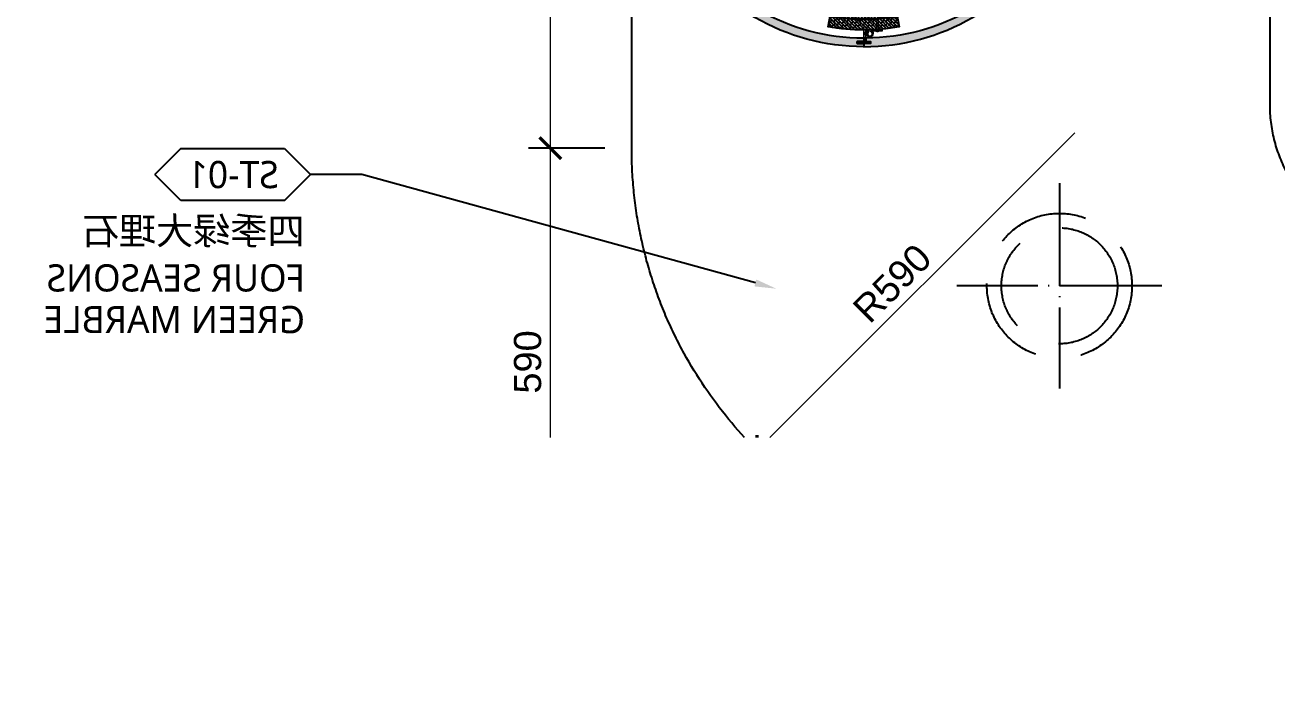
# Model space of a CAD drawing. Header units: millimetres. Extents: x 92928 to 223128, y -11456 to 21098.
# Drawn here: x 197162 to 198888, y 4740 to 5663 of the extents above; entities that cross this region are included whole.
import ezdxf
from ezdxf import colors
from ezdxf.entities.mleader import LeaderData, LeaderLine
from ezdxf.enums import TextEntityAlignment as Align
from ezdxf.math import Vec2, Vec3
from ezdxf.xclip import XClip

# ---------------------------------------------------------------- set-up
doc = ezdxf.new("R2010")
doc.units = ezdxf.units.MM
doc.header["$XCLIPFRAME"] = 0
for name, pattern in [('DASHED', [19.049999999999997, 12.7, -6.35]), ('DOTE', [61.467999999999996, 50.8, -5.08, 0.508, -5.08]), ('HIDDEN2', [0.1875, 0.125, -0.0625])]:
    doc.linetypes.add(name, pattern=pattern)
doc.layers.get('Defpoints').update_dxf_attribs({"color": 250})
doc.layers.add('_ACM-A-ANNO-DIMS', color=2, linetype='Continuous', lineweight=13)
doc.layers.add('_ACM-A-ANNO-DIMS @ 15', color=2, linetype='Continuous', lineweight=13)
for name, color, linetype in [('I-DETL-LW01', 1, 'Continuous'), ('I-DETL-LW02', 2, 'Continuous'), ('I-DETL-LW251', 251, 'Continuous'), ('I-PL-IDS-MILL', 40, 'Continuous'), ('I-PL-LIGHT', 1, 'HIDDEN2'), ('PE-尺寸标注', 44, 'Continuous'), ('WALL TYPE$0$G-ANNO-NOTE-CH', 7, 'Continuous'), ('WALL TYPE$0$HATCH', 8, 'Continuous'), ('WALL TYPE$0$I-SECT-LW03', 3, 'Continuous')]:
    doc.layers.add(name, color=color, linetype=linetype)
doc.styles.add('Arial', font='ARIALUNI.ttf')
doc.styles.add('WALL TYPE$0$Aecom Chinese', font='Microsoft YaHei.ttf')
doc.dimstyles.new('Aec-Arch-M-注释性', dxfattribs={"dimscale": 2, "dimtxt": 2.5, "dimasz": 2, "dimexe": 2, "dimexo": 2, "dimgap": 0.8, "dimtad": 1, "dimdec": 0, "dimrnd": 5, "dimzin": 3, "dimdsep": 46, "dimtxsty": 'Arial', "dimblk": 'WALL TYPE$0$_ArchTick', "dimcen": 2.5, "dimdle": 2, "dimclrd": 256, "dimclrt": 256, "dimazin": 2, "dimtfac": 0.75, "dimtdec": 0, "dimtix": 1, "dimtmove": 2, "dimatfit": 2, "dimfxl": 5, "dimfxlon": 1, "dimtolj": 1, "dimtzin": 0, "dimlwd": -1, "dimarcsym": 0})
pattern_1 = [(63.43494882, (-166864.656181635, -12458.50182420952), (19.9999999776412, -1.019977435845471e-09), [4.621368350000001, -17.7393114]), (40.60129464999999, (-166877.813220985, -12441.20785795952), (19.99999998960277, 1.801355176134223e-08), [4.1580665, -88.03737800000002]), (40.60129464999999, (-166867.813220985, -12421.20785795952), (19.99999998960277, 1.801355176134223e-08), [4.1580665, -88.03737800000002]), (40.60129464999999, (-166857.813220985, -12401.20785795952), (19.99999995163994, -1.452601816609444e-08), [4.1580665, -88.03737800000002]), (63.43494882, (-166874.803617635, -12461.29669620952), (19.9999999776412, -1.019977435845471e-09), [4.237007800000001, -18.12367195]), (50.19442890999999, (-166872.908770135, -12457.50700120952), (20.00000001048199, 7.906941767998865e-10), [2.2404905, -75.86200600000001]), (50.19442890999999, (-166862.908770135, -12437.50700120952), (20.00000001048199, 7.906941767998865e-10), [2.2404905, -75.86200600000001]), (50.19442890999999, (-166852.908770135, -12417.50700120952), (20.00000001048199, 7.906941767998865e-10), [2.2404905, -75.86200600000001]), (21.80140948999998, (-166871.474443085, -12455.78580870952), (19.99999999207266, -2.658084641282699e-08), [2.868712150000001, -50.98293590000001]), (33.69006752999999, (-166868.810910685, -12454.72039575952), (20.00000002516126, -1.246419079059536e-08), [2.521813, -33.53369975]), (63.43494879999999, (-166866.712635435, -12453.32154560952), (19.99999997764121, -8.001294071746653e-09), [3.3552885, -19.00539090000001]), (44.99999999999999, (-166865.212104635, -12450.32048400952), (19.99999996643937, -4.44089209104867e-15), [2.7178182, -53.85072430000001]), (44.99999999999999, (-166855.212104635, -12430.32048400952), (19.99999996643937, -4.44089209104867e-15), [2.7178182, -53.85072430000001]), (21.80140948999998, (-166863.290316985, -12448.39869635952), (19.99999999207266, -2.658084641282699e-08), [2.19237, -51.65927800000001]), (63.43494879999999, (-166881.284698085, -12461.75885705952), (19.99999997764121, -8.001294071746653e-09), [7.189599900000001, -15.1710799]), (50.19442890999999, (-166878.069411235, -12455.32828340952), (20.00000001048199, 7.906941767998865e-10), [4.573562000000001, -73.52893490000001]), (50.19442890999999, (-166868.069411235, -12435.32828340952), (20.00000001048199, 7.906941767998865e-10), [4.573562000000001, -73.52893490000001]), (50.19442890999999, (-166858.069411235, -12415.32828340952), (20.00000001048199, 7.906941767998865e-10), [4.573562000000001, -73.52893490000001]), (33.69006752999999, (-166875.141488285, -12451.81477585952), (20.00000002516126, -1.246419079059536e-08), [2.240559500000001, -33.81495340000001]), (15.94539589999999, (-166873.277230235, -12450.57193715952), (19.99999999510855, -1.449476091375246e-06), [3.5624845, -69.23861445000001]), (33.69006752999999, (-166869.851816135, -12449.59324745952), (20.00000002516126, -1.246419079059536e-08), [4.092966500000001, -31.96254620000001]), (50.19442890999999, (-166866.446262135, -12447.32287810952), (20.00000001048199, 7.906941767998865e-10), [5.197338000000001, -72.90515900000001]), (50.19442890999999, (-166856.446262135, -12427.32287810952), (20.00000001048199, 7.906941767998865e-10), [5.197338000000001, -72.90515900000001]), (50.19442889999998, (-166846.446262135, -12407.32287810952), (20.00000001048199, -2.699963586039192e-09), [5.197338000000001, -72.90515900000001]), (21.80140948999998, (-166863.119002285, -12443.33017035952), (19.99999999207266, -2.658084641282699e-08), [5.714501500000001, -48.13714700000001]), (50.19442890999999, (-166882.589442885, -12454.36834670952), (20.00000001048199, 7.906941767998865e-10), [5.214066750000002, -72.88843]), (50.19442890999999, (-166872.589442885, -12434.36834670952), (20.00000001048199, 7.906941767998865e-10), [5.214066750000002, -72.88843]), (50.19442890999999, (-166862.589442885, -12414.36834670952), (20.00000001048199, 7.906941767998865e-10), [5.214066750000002, -72.88843]), (33.69006752999999, (-166879.251478685, -12450.36278970952), (20.00000002516126, -1.246419079059536e-08), [4.838075000000001, -31.21743775000001]), (26.56505117999999, (-166875.225956985, -12447.67910850952), (19.9999999776412, 1.019970774507333e-09), [7.985960000000001, -81.45675900000002]), (26.56505117999999, (-166865.225956985, -12427.67910850952), (19.9999999776412, 1.019970774507333e-09), [7.985960000000001, -81.45675900000002]), (40.60129464999999, (-166868.083075885, -12444.10766020952), (19.99999998960277, 1.801355176134223e-08), [4.319301400000001, -87.87614315000002]), (40.60129464999999, (-166858.083075885, -12424.10766020952), (19.99999998960277, 1.801355176134223e-08), [4.319301400000001, -87.87614315000002]), (40.60129464999999, (-166848.083077885, -12404.10766020952), (19.99999998960277, 1.801355176134223e-08), [4.319301400000001, -87.87614315000002]), (33.69006752999999, (-166881.254753385, -12447.58447115952), (20.00000002516126, -1.246419079059536e-08), [2.735791650000001, -33.31972211000001]), (26.56505119999999, (-166878.978437135, -12446.06692700952), (19.99999997764121, 8.001285189962466e-09), [7.1580762, -82.28464299999999]), (26.56505119999999, (-166868.978437135, -12426.06692700952), (20.00000002236256, -8.144143248678405e-08), [7.1580762, -82.28464299999999]), (40.60129464999999, (-166872.576059135, -12442.86573820952), (19.99999998960277, 1.801355176134223e-08), [1.700823, -90.49462155000002]), (40.60129464999999, (-166862.576059135, -12422.86573820952), (19.99999998960277, 1.801355176134223e-08), [1.700823, -90.49462155000002]), (40.60129464999999, (-166852.576059385, -12402.86573820952), (19.99999998960277, 1.801355176134223e-08), [1.700823, -90.49462155000002])]
pattern_2 = [(134.9999999999999, (-166882.589442885, -12459.36834670952), (-2.245064030267291, -2.245064030267286), []), (225, (-166882.589442885, -12459.36834670952), (-2.245064030267295, -6.735192090801863), [7.9375, -4.7625])]

# ---------------------------------------------------------------- blocks, each defined once
blk = doc.blocks.new('海龙_1212224832')
at = {"layer": 'I-PL-LIGHT', "linetype": 'DOTE', "ltscale": 2.783884965301265}
blk.add_line((0, 0), (0, -282.8427124746086), dxfattribs=at)
at = {"layer": 'I-PL-LIGHT', "linetype": 'DOTE', "ltscale": 2.783884965301409}
blk.add_line((141.4213562373116, -141.4213562373043), (-141.4213562373116, -141.4213562373043), dxfattribs=at)
at = {"layer": 'I-PL-LIGHT', "linetype": 'DASHED', "ltscale": 10}
for radius in [100, 80]:
    blk.add_circle((0, -141.4213562373043), radius, dxfattribs=at)
blk = doc.blocks.new('海龙_1215173755')
at = {"layer": 'WALL TYPE$0$HATCH', "ltscale": 2}
h = blk.add_hatch(dxfattribs=at)
h.set_pattern_fill('ANSI32', color=256, scale=0.5)
h.set_pattern_definition([(45, (-39299.69784487303, -12402.66931678472), (-3.367596045400933, 3.367596045400933), []), (45, (-39297.45277987303, -12402.66931678472), (-3.367596045400933, 3.367596045400933), [])])
edge = h.paths.add_edge_path()
edge.add_line((2.291405648800719, -7.1853693941448), (2.291405648895307, 11.2586301537176))
edge.add_line((2.291405648895307, 11.2586301537176), (-2.766336400527507, 11.2586301537176))
edge.add_arc((-2.766336402286313, 9.258630153718839), 1.999999999998765, 89.99999994961394, 201.2138913290534)
edge.add_arc((-5.973488088030813, 5.890560184772322), 2.965716505140973, -243.08079552205038, 63.080795825394205, ccw=False)
edge.add_arc((-9.180639785015451, 9.258630153719412), 1.999999999998192, 338.7861084524729, 450.0000000000145)
edge.add_line((-9.180639785015956, 11.2586301537176), (-22.73189232477307, 11.2586301537176))
edge.add_line((-22.73189232477307, 11.2586301537176), (-22.73189232477307, 9.258630153717604))
edge.add_line((-22.73189232477307, 9.258630153717604), (-9.180639785015956, 9.258630153717604))
edge.add_arc((-5.973488092764455, 6.085253332828891), 4.511778188748358, 135.3032882784527, 404.6967117215473)
edge.add_line((-2.766336400512955, 9.258630153717604), (0.2914056488953065, 9.258630153717604))
edge.add_line((0.2914056488953065, 9.258630153717604), (0.2914056488007191, -3.505607322171272))
edge.add_line((0.2914056488007191, -3.505607322171272), (0.2914056488007191, -5.106938799261115))
edge.add_line((0.2914056488007191, -5.106938799261115), (-6.499315307970392, -5.10693879925384))
edge.add_line((-6.499315307970392, -5.10693879925384), (-6.499315307970392, -7.1853693941448))
edge.add_line((-6.499315307970392, -7.1853693941448), (2.291405648800719, -7.1853693941448))
at = {"color": 1, "linetype": 'Continuous', "lineweight": 15, "elevation": 7.839925138837386}
blk.add_lwpolyline([(-17.26337170643092, 24.12776406589728), (-17.26337170643092, 8.526522878431933), (-15.24067591447965, 8.526522878431933), (-15.24067591447965, 24.12776406589728)], close=True, dxfattribs=at)
at = {"color": 1, "linetype": 'Continuous', "lineweight": 15}
blk.add_lwpolyline([(2.291405648800719, -7.1853693941448), (2.291405648895307, 11.2586301537176), (-2.766336400527507, 11.2586301537176, 0.5273176530246371), (-4.630808598572912, 8.534928952069095, -4.178275816144416), (-7.31616759148892, 8.534928944960484, 0.5273176539620763), (-9.180639785015956, 11.2586301537176), (-22.73189232477307, 11.2586301537176), (-22.73189232477307, 9.258630153717604), (-9.180639785015956, 9.258630153717604, 2.396255539831327), (-2.766336400512955, 9.258630153717604), (0.2914056488953065, 9.258630153717604), (0.2914056488007191, -3.505607322171272), (0.2914056488007191, -5.106938799261115), (-6.499315307970392, -5.10693879925384), (-6.499315307970392, -7.1853693941448)], format="xyb", close=True, dxfattribs=at)
blk = doc.blocks.new('K_46')
h = blk.add_hatch()
h.set_pattern_fill('0-钢筋混凝土001-DOM', color=250, scale=15, pattern_type=2)
h.set_pattern_definition([(45, (-167132.589442885, -9769.36834670993), (-53.03300858899108, 53.03300858899108), []), (49.99999999999999, (-167132.589442885, -9769.36834670993), (107.589027390113, -9.412820247389268), [11.25, -123.75]), (355, (-167132.589442885, -9769.36834670993), (-20.81270004195001, 112.8288200550018), [9.000000000000002, -99.00000000000001]), (100.4514, (-167123.62369089, -9770.152747714521), (86.77640725710326, 103.4159313091431), [9.561028500000003, -105.1713168]), (46.18420000000001, (-167132.589442885, -9739.36834670993), (160.0861572938467, -24.82785214935272), [16.875, -185.6250000000001]), (96.6356, (-167119.24893114, -9741.437342764522), (140.1994058323055, 146.1176806350663), [14.3415432, -157.75695]), (351.1842, (-167132.589442885, -9739.36834670993), (140.1992917700441, 146.1177901387987), [13.5, -148.5]), (21, (-167117.589442885, -9746.86834670993), (89.53605781776928, -60.39283359980084), [11.25, -123.75]), (326.0000000000001, (-167117.589442885, -9746.86834670993), (36.49729978823728, 108.772506757028), [9.000000000000002, -99.00000000000001]), (71.4514, (-167110.1281079355, -9751.90108761002), (126.0333942872235, 48.37957450649287), [9.561028500000003, -105.1713168]), (37.50000000000001, (-167132.5894428855, -9769.36834671002), (1.823978297593601, 49.93407807469674), [0.7500000000000002, -97.80000000000001, 0.7500000000000002, -100.5, 0.7500000000000002, -99.37500000000003]), (7.499999999999999, (-167132.5894428855, -9769.36834671002), (39.4604306163223, 59.16175678235405), [0.7500000000000002, -57.30000000000001, 0.7500000000000002, -95.55000000000003, 0.7500000000000002, -37.87500000000001]), (327.5, (-167166.0394428855, -9769.36834671002), (80.07336542586137, -3.383230760156998), [0.7500000000000002, -37.50000000000001, 0.7500000000000002, -117, 0.7500000000000002, -155.25]), (317.5, (-167181.03944289, -9769.36834671452), (87.47792540135795, 15.01574734984763), [0.7500000000000002, -48.75000000000001, 0.7500000000000002, -77.70000000000002, 0.7500000000000002, -110.25])])
h.paths.add_polyline_path([(-249.9990486423194, -300.0000000000255, 1), (250.0009513576806, -300.0000000000255, 1)])
at = {"layer": 'I-DETL-LW251'}
h = blk.add_hatch(dxfattribs=at)
h.set_pattern_fill('ANSI38', color=250, angle=89.99999999999994)
h.set_pattern_definition(pattern_2)
edge = h.paths.add_edge_path()
edge.add_arc((0.0009513576806057245, -300.0000000000255), 262.0000000000009, 79.8128054491956, 100.18719439065399, ccw=False)
edge.add_line((46.33952132984996, -42.1303877287537), (48.99249289312866, -27.36686030864439))
edge.add_arc((0.0009517297148704529, -300.0000000000036), 276.9999999341781, 79.81280552493735, 100.1871944750625)
edge.add_line((-48.99058943369891, -27.36686030864075), (-46.33761787042022, -42.1303877287537))
h = blk.add_hatch(dxfattribs=at)
h.set_pattern_fill('ANSI38', color=250, angle=89.99999999999994)
h.set_pattern_definition([(134.9999999999999, (-261.9990486423194, -561.9999999999563), (-2.245064030267291, -2.245064030267286), []), (225, (-261.9990486423194, -561.9999999999563), (-2.245064030267295, -6.735192090801863), [7.9375, -4.7625])])
h.paths.add_polyline_path([(-261.9990486423194, -300.0000000000255, 0.04447931920500722), (-257.8686609899742, -346.3385695470351, 0.9148296794636667), (262.0009513576806, -300.0000000000255, 1)])
h.paths.add_polyline_path([(250.0009513576806, -300.0000000000255, -1), (-249.9990486423194, -300.0000000000255, -1)], flags=16)
h = blk.add_hatch(dxfattribs=at)
h.set_pattern_fill('ANSI38', color=250, angle=89.99999999999994)
h.set_pattern_definition(pattern_2)
edge = h.paths.add_edge_path()
edge.add_arc((0.0009513576806057245, -299.9999991508703), 277.0000001501755, 169.8128057114218, 190.1871946343258, ccw=False)
edge.add_line((-272.6321887057275, -251.0084588366117), (-257.8686609899742, -253.661430453014))
edge.add_arc((0.0009513576806057245, -300.0000000000255), 261.9999999999866, 169.8128055436603, 190.1871944563393)
edge.add_line((-257.8686609899742, -346.3385695470351), (-272.6321887057275, -348.9915411634393))
h = blk.add_hatch(dxfattribs=at)
h.set_pattern_fill('ANSI38', color=250, angle=89.99999999999994)
h.set_pattern_definition(pattern_2)
edge = h.paths.add_edge_path()
edge.add_arc((0.0009513576806057245, -299.9999991508703), 277.0000001501755, 349.8128053656742, 370.1871942885782)
edge.add_line((272.6340914210887, -251.0084588366117), (257.8705637053354, -253.661430453014))
edge.add_arc((0.0009513576806057245, -300.0000000000255), 261.9999999999866, -10.187194456339284, 10.187194456339682, ccw=False)
edge.add_line((257.8705637053354, -346.3385695470351), (272.6340914210887, -348.9915411634393))
h = blk.add_hatch(dxfattribs=at)
h.set_pattern_fill('ANSI38', color=250, angle=89.99999999999994)
h.set_pattern_definition(pattern_2)
edge = h.paths.add_edge_path()
edge.add_arc((0.0009513576806057245, -300.0000000000255), 262.0000000000009, 259.812805609346, 280.1871945508044)
edge.add_line((46.33952132984996, -557.8696122712972), (48.99249289312866, -572.6331396914065))
edge.add_arc((0.0009517297148704529, -300.0000000000473), 276.9999999341781, 259.8128055249375, 280.1871944750627, ccw=False)
edge.add_line((-48.99058943369891, -572.6331396914102), (-46.33761787042022, -557.8696122712972))
at = {"layer": 'PE-尺寸标注'}
h = blk.add_hatch(dxfattribs=at)
h.set_pattern_fill('木纹面1', color=250, scale=5.000000000000001, angle=-1.272221872585407e-14, style=0, pattern_type=2)
h.set_pattern_definition(pattern_1)
edge = h.paths.add_edge_path()
edge.add_arc((0.0009554850112181157, -300.0000000000291), 287.9999999999992, 449.9999390589878, 629.9999691485914)
edge.add_line((0.0008004089177120477, -587.9999999999854), (0.001593753229826689, -592.7447963362465))
edge.add_line((0.001593753229826689, -592.7447963362465), (-9.191838884871686, -592.7447963362465))
edge.add_line((-9.191838884871686, -592.7447963362465), (-9.191838884871686, -595.5475118572031))
edge.add_line((-9.191838884871686, -595.5475118572031), (0.0009521017491351813, -595.5475118572031))
edge.add_line((0.0009521017491351813, -595.5475118572031), (0.0009521017491351813, -600.0000000000255))
edge.add_arc((0.0009517297148704529, -300.0000000000127), 300.0000000000127, 89.99996975061617, 270.00000007105325, ccw=False)
edge.add_line((0.001110115117626265, -3.819877747446299e-11), (0.001903459429740906, -4.744796336328363))
edge.add_line((0.001903459429740906, -4.744796336328363), (-9.191529178671772, -4.744796336328363))
edge.add_line((-9.191529178671772, -4.744796336328363), (-9.191529178671772, -7.547511857284917))
edge.add_line((-9.191529178671772, -7.547511857284917), (0.001261807949049398, -7.547511857284917))
edge.add_line((0.001261807949049398, -7.547511857284917), (0.001261807949049398, -12.00000000019281))
h = blk.add_hatch(dxfattribs=at)
h.set_pattern_fill('木纹面1', color=250, scale=5.000000000000001, angle=-1.272221872585407e-14, style=0, pattern_type=2)
h.set_pattern_definition(pattern_1)
edge = h.paths.add_edge_path()
edge.add_arc((2.808122588903643, -300.0000000025739), 288.0000001559058, -90.00190084112188, 89.99812918644739, ccw=False)
edge.add_line((2.798567919293419, -587.9999999999854), (2.797774574981304, -592.7447963362465))
edge.add_line((2.797774574981304, -592.7447963362465), (9.193742344301427, -592.7447963362465))
edge.add_line((9.193742344301427, -592.7447963362465), (9.193742344301427, -595.5475118572031))
edge.add_line((9.193742344301427, -595.5475118572031), (0.0009513576806057245, -595.5475118572031))
edge.add_line((0.0009513576806057245, -595.5475118572031), (0.0009513576806057245, -600.0000000000255))
edge.add_arc((0.0009517297148704529, -300.0000000000127), 300.0000000000127, 269.9999999289467, 450.0000302493837)
edge.add_line((0.0007933443121146411, -3.819877747446299e-11), (0, -4.744796336328363))
edge.add_line((0, -4.744796336328363), (9.193432638101513, -4.744796336328363))
edge.add_line((9.193432638101513, -4.744796336328363), (9.193432638101513, -7.547511857284917))
edge.add_line((9.193432638101513, -7.547511857284917), (2.817526323487982, -7.547511857284917))
edge.add_line((2.817526323487982, -7.547511857284917), (2.817526323487982, -12.00000000019281))
at = {"layer": 'I-DETL-LW01'}
for points in [[(-9.193432638101513, -5.106938799364798), (9.193432638101513, -5.106938799368436), (9.193432638101513, -7.18536939425212), (-9.193432638101513, -7.185369394248482)], [(-9.193432638101513, -593.106938799283), (9.193432638101513, -593.1069387992866), (9.193432638101513, -595.1853693941703), (-9.193432638101513, -595.1853693941666)]]:
    blk.add_lwpolyline(points, close=True, dxfattribs=at)
for points in [[(-46.33761789370328, -42.13038759923256, -0.08913498406562828), (46.33952132984996, -42.1303877287537), (48.99249289312866, -27.36686030864439, 0.08913498410374476), (-48.99058943369891, -27.36686030864075), (-46.33761787042022, -42.1303877287537)], [(-272.6321884100907, -348.9915411103157, -0.08913498398402431), (-272.6321887057275, -251.0084588366117), (-257.8686609899742, -253.661430453014, 0.08913498393905475), (-257.8686609899742, -346.3385695470351), (-272.6321887057275, -348.9915411634393)], [(272.634091125452, -348.9915411103157, 0.08913498398402431), (272.6340914210887, -251.0084588366117), (257.8705637053354, -253.661430453014, -0.08913498393905475), (257.8705637053354, -346.3385695470351), (272.6340914210887, -348.9915411634393)], [(-46.33761789370328, -557.8696124008184, 0.08913498406562828), (46.33952132984996, -557.8696122712972), (48.99249289312866, -572.6331396914065, -0.08913498410374476), (-48.99058943369891, -572.6331396914102), (-46.33761787042022, -557.8696122712972)]]:
    blk.add_lwpolyline(points, format="xyb", dxfattribs=at)
blk.add_circle((0.0009513576806057245, -300.0000000000255), 261.9999999999983, dxfattribs=at)
at = {"layer": 'I-DETL-LW02'}
for points in [[(-0.0006416514806915075, -12.00000000019281, 1.000000262581378), (-0.001103050512028858, -587.9999999999854), (-0.000309706199914217, -592.7447963362465), (-9.193742344301427, -592.7447963362465), (-9.193742344301427, -595.5475118572031), (-0.0009513576806057245, -595.5475118572031), (-0.0009513576806057245, -600.0000000000255, -1.000000264595729), (-0.0007933443121146411, -3.819877747446299e-11), (0, -4.744796336328363), (-9.193432638101513, -4.744796336328363), (-9.193432638101513, -7.547511857284917), (-0.0006416514806915075, -7.547511857284917)], [(2.817526323487982, -12.00000000019281, -1.000000262040036), (2.798567919293419, -587.9999999999854), (2.797774574981304, -592.7447963362465), (9.193742344301427, -592.7447963362465), (9.193742344301427, -595.5475118572031), (0.0009513576806057245, -595.5475118572031), (0.0009513576806057245, -600.0000000000255, 1.000000264595729), (0.0007933443121146411, -3.819877747446299e-11), (0, -4.744796336328363), (9.193432638101513, -4.744796336328363), (9.193432638101513, -7.547511857284917), (2.817526323487982, -7.547511857284917)]]:
    blk.add_lwpolyline(points, format="xyb", close=True, dxfattribs=at)
at = {"layer": 'WALL TYPE$0$I-SECT-LW03'}
blk.add_circle((0.0009513576806057245, -300.0000000000255), 250, dxfattribs=at)
for p, rotation in [((2.694427036331035, -11.99943242915469), 180), ((-288.2576787960425, -297.7085943511302), 270)]:
    blk.add_blockref('海龙_1215173755', p, dxfattribs=dict(rotation=rotation))
at = {"xscale": -1, "rotation": 90}
blk.add_blockref('海龙_1215173755', (288.2595815114037, -297.7085943511302), dxfattribs=at)
at = {"xscale": -1}
blk.add_blockref('海龙_1215173755', (2.694427036331035, -588.0005675708962), dxfattribs=at)
blk = doc.blocks.new('WALL TYPE$0$_ArchTick')
at = {"color": 0, "linetype": 'ByBlock', "const_width": 0.15}
blk.add_lwpolyline([(-0.5, -0.5), (0.5, 0.5)], dxfattribs=at)
blk = doc.blocks.new('*D353')
at = {"layer": '_ACM-A-ANNO-DIMS', "color": 0, "lineweight": -2, "transparency": 16777216}
for p, q in [((166562.5903942427, 18877.67792727621), (166562.5903942427, 18772.67792727621)), ((167738.454717822, 18877.67792727621), (167738.454717822, 18772.67792727621))]:
    blk.add_line(p, q, dxfattribs=at)
at = {"layer": '_ACM-A-ANNO-DIMS', "transparency": 16777216}
blk.add_line((167768.454717822, 18802.67792727621), (166532.5903942427, 18802.67792727621), dxfattribs=at)
at = {"layer": 'Defpoints', "color": 0, "transparency": 16777216}
for p in [(166562.5903942427, 19525.74469273319), (167738.454717822, 19456.00951970702), (166562.5903942427, 18802.67792727621)]:
    blk.add_point(p, dxfattribs=at)
at = {"layer": '_ACM-A-ANNO-DIMS', "transparency": 16777216, "xscale": 30, "yscale": 30, "zscale": 30, "rotation": 180}
blk.add_blockref('WALL TYPE$0$_ArchTick', (166562.5903942427, 18802.67792727621), dxfattribs=at)
at = {"layer": '_ACM-A-ANNO-DIMS', "transparency": 16777216, "xscale": 30, "yscale": 30, "zscale": 30}
blk.add_blockref('WALL TYPE$0$_ArchTick', (167738.454717822, 18802.67792727621), dxfattribs=at)
at = {"layer": '_ACM-A-ANNO-DIMS', "transparency": 16777216, "insert": (167150.5225560323, 18833.83720422027), "char_height": 37.5, "attachment_point": 5, "style": 'Arial'}
blk.add_mtext('\\A1;1175', dxfattribs=at)
blk = doc.blocks.new('*D354')
at = {"layer": '_ACM-A-ANNO-DIMS', "transparency": 16777216}
blk.add_line((167173.8046307634, 19546.95686303302), (166714.1628394813, 19087.35983986275), dxfattribs=at)
at = {"layer": 'Defpoints', "color": 0, "transparency": 16777216}
for p in [(167152.5903942427, 19525.74469273286), (166735.3770760021, 19108.57201016291)]:
    blk.add_point(p, dxfattribs=at)
at = {"layer": '_ACM-A-ANNO-DIMS', "transparency": 16777216, "xscale": 30, "yscale": 30, "zscale": 30, "rotation": 224.9972096218972}
blk.add_blockref('WALL TYPE$0$_ArchTick', (166735.3770760021, 19108.57201016291), dxfattribs=at)
at = {"layer": '_ACM-A-ANNO-DIMS', "transparency": 16777216, "insert": (166921.9518721568, 19339.19236047806), "char_height": 37.5, "attachment_point": 5, "rotation": 44.99720962189726, "style": 'Arial'}
blk.add_mtext('\\A1;R590', dxfattribs=at)
blk = doc.blocks.new('*D355')
at = {"layer": '_ACM-A-ANNO-DIMS', "transparency": 16777216}
blk.add_line((166450.398425317, 19555.74469273283), (166450.398425317, 18905.74469273286), dxfattribs=at)
at = {"layer": '_ACM-A-ANNO-DIMS', "color": 0, "lineweight": -2, "transparency": 16777216}
for p, q in [((166525.398425317, 19525.74469273283), (166420.398425317, 19525.74469273283)), ((166525.398425317, 18935.74469273286), (166420.398425317, 18935.74469273286))]:
    blk.add_line(p, q, dxfattribs=at)
at = {"layer": 'Defpoints', "color": 0, "transparency": 16777216}
for p in [(166562.5903942427, 19525.74469273283), (166450.398425317, 18935.74469273286), (167152.5903942427, 18935.74469273286)]:
    blk.add_point(p, dxfattribs=at)
at = {"layer": '_ACM-A-ANNO-DIMS', "transparency": 16777216, "xscale": 30, "yscale": 30, "zscale": 30}
for p, rotation in [((166450.398425317, 19525.74469273283), 90), ((166450.398425317, 18935.74469273286), 270)]:
    blk.add_blockref('WALL TYPE$0$_ArchTick', p, dxfattribs=dict(at, rotation=rotation))
at = {"layer": '_ACM-A-ANNO-DIMS', "transparency": 16777216, "insert": (166419.2391483729, 19230.74469273279), "char_height": 37.5, "attachment_point": 5, "rotation": 90, "style": 'Arial'}
blk.add_mtext('\\A1;590', dxfattribs=at)
blk = doc.blocks.new('*D363')
at = {"layer": '_ACM-A-ANNO-DIMS', "transparency": 16777216}
blk.add_line((166450.3984253171, 20865.74469273321), (166450.3984253171, 19495.74469273283), dxfattribs=at)
at = {"layer": '_ACM-A-ANNO-DIMS', "color": 0, "lineweight": -2, "transparency": 16777216}
for p, q in [((166525.3984253171, 20835.74469273321), (166420.3984253171, 20835.74469273321)), ((166525.3984253171, 19525.74469273283), (166420.3984253171, 19525.74469273283))]:
    blk.add_line(p, q, dxfattribs=at)
at = {"layer": 'Defpoints', "color": 0, "transparency": 16777216}
for p in [(166562.5903942427, 20835.74469273321), (166450.3984253171, 19525.74469273283), (166562.5903942427, 19525.74469273283)]:
    blk.add_point(p, dxfattribs=at)
at = {"layer": '_ACM-A-ANNO-DIMS', "transparency": 16777216, "xscale": 30, "yscale": 30, "zscale": 30}
for p, rotation in [((166450.3984253171, 20835.74469273321), 90), ((166450.3984253171, 19525.74469273283), 270)]:
    blk.add_blockref('WALL TYPE$0$_ArchTick', p, dxfattribs=dict(at, rotation=rotation))
at = {"layer": '_ACM-A-ANNO-DIMS', "transparency": 16777216, "insert": (166419.239148373, 20180.74469273297), "char_height": 37.5, "attachment_point": 5, "rotation": 90, "style": 'Arial'}
blk.add_mtext('\\A1;1310', dxfattribs=at)
blk = doc.blocks.new('*D349')
at = {"layer": '_ACM-A-ANNO-DIMS', "color": 0, "lineweight": -2, "transparency": 16777216}
for p, q in [((166562.5903942427, 18783.98564750042), (166562.5903942427, 18678.98564750042)), ((175202.5903942426, 18783.98564750042), (175202.5903942426, 18678.98564750042))]:
    blk.add_line(p, q, dxfattribs=at)
at = {"layer": '_ACM-A-ANNO-DIMS', "transparency": 16777216}
blk.add_line((175232.5903942426, 18708.98564750042), (166532.5903942427, 18708.98564750042), dxfattribs=at)
at = {"layer": 'Defpoints', "color": 0, "transparency": 16777216}
for p in [(175202.5903942426, 19456.009519707), (166562.5903942427, 19425.74469273282), (166562.5903942427, 18708.98564750042)]:
    blk.add_point(p, dxfattribs=at)
at = {"layer": '_ACM-A-ANNO-DIMS', "transparency": 16777216, "xscale": 30, "yscale": 30, "zscale": 30, "rotation": 180}
blk.add_blockref('WALL TYPE$0$_ArchTick', (166562.5903942427, 18708.98564750042), dxfattribs=at)
at = {"layer": '_ACM-A-ANNO-DIMS', "transparency": 16777216, "xscale": 30, "yscale": 30, "zscale": 30}
blk.add_blockref('WALL TYPE$0$_ArchTick', (175202.5903942426, 18708.98564750042), dxfattribs=at)
at = {"layer": '_ACM-A-ANNO-DIMS', "transparency": 16777216, "insert": (170882.5903942427, 18740.14492444449), "char_height": 37.5, "attachment_point": 5, "style": 'Arial'}
blk.add_mtext('\\A1;8640', dxfattribs=at)
blk = doc.blocks.new('WHA12202707')
at = {"transparency": 16777216}
for p, q in [((2.381249999995816, 2.381249999998545), (0, 0)), ((11.90624999998818, 2.381249999998545), (2.381249999995816, 2.381249999998545)), ((11.90624999998818, 2.381249999998545), (14.28749999998399, 0)), ((2.381249999995816, -2.381249999994907), (0, 0)), ((11.90624999998818, -2.381249999994907), (14.28749999998399, 0)), ((2.381249999995816, -2.381249999994907), (11.90624999998818, -2.381249999994907))]:
    blk.add_line(p, q, dxfattribs=at)
at = {"transparency": 16777216, "style": 'WALL TYPE$0$Aecom Chinese'}
blk.add_attdef('英文2', (0.4915142908575945, -14.58335883787367), '', height=2.5, dxfattribs=at)
at = {"layer": 'WALL TYPE$0$G-ANNO-NOTE-CH', "transparency": 16777216, "style": 'WALL TYPE$0$Aecom Chinese'}
blk.add_attdef('编号', text='', height=2.5, dxfattribs=at).set_placement((7.100982051833853, 0), align=Align.MIDDLE)
for tag, p in [('中文', (0.5380008727915992, -5.178695852169766)), ('英文', (0.4915142908830603, -9.507158057298511))]:
    blk.add_attdef(tag, text='', height=2.5, dxfattribs=at).set_placement(p, align=Align.MIDDLE_LEFT)
blk = doc.blocks.new('K_1224000099')
at = {"layer": 'I-PL-IDS-MILL'}
for points in [[(-3144.135676420701, -3052.834025609045, -0.9424515664898544), (-4320, -2983.098852582872), (-4320, -1673.098852582858, -0.414213562373095), (-4120, -1473.098852582858)], [(3170.690558476374, -3110.705359174928, 0.5221001445361874), (3440, -2923.098852582858), (3440, -2173.098852582858, 0.414213562373095), (2940, -1673.098852582858), (-2940, -1673.098852582858, 0.414213562373095), (-3440, -2173.098852582858), (-3440, -2923.098852582858, 0.5221001445361233), (-3170.690558476374, -3110.705359174935, 0.5221001445361233)]]:
    blk.add_lwpolyline(points, format="xyb", dxfattribs=at)
blk.add_blockref('K_46', (-4000.000951357681, -2243.151218487608))
at = {"layer": 'I-PL-LIGHT'}
blk.add_blockref('海龙_1212224832', (-3730, -3031.677496345568), dxfattribs=at)
at = {"layer": '_ACM-A-ANNO-DIMS @ 15'}
for base, p1, p2, picture, middle in [((-4432.19196892553, -2983.098852583236), (-4320, -1673.098852582865), (-4320, -2983.098852583244), '*D363', (-4463.35124586962, -2328.098852583098)), ((-4432.191968925647, -3573.098852583207), (-4320, -2983.098852583244), (-3730, -3573.098852583214), '*D355', (-4463.351245869737, -3278.098852583273))]:
    dim = blk.add_linear_dim(base=base, p1=p1, p2=p2, angle=90, dimstyle='Aec-Arch-M-注释性', override={"dimscale": 15, "dimzin": 8, "dimtix": 1, "dimtofl": 1, "dimtmove": 2, "dimatfit": 2}, dxfattribs=at)
    dim.commit()
    dim.dimension.update_dxf_attribs({"geometry": picture, "text_midpoint": middle, "insert": (-170882.5903942427, -22508.84354531606)})
dim = blk.add_radius_dim(center=(-3730, -2983.098852583207), mpoint=(-4147.213318240596, -3400.271535153151), dimstyle='Aec-Arch-M-注释性', override={"dimscale": 15, "dimzin": 8, "dimtix": 1, "dimtofl": 1, "dimtmove": 2, "dimatfit": 2}, dxfattribs=at)
dim.commit()
dim.dimension.update_dxf_attribs({"geometry": '*D354', "text_midpoint": (-3960.638522085879, -3169.651184838003), "insert": (-170882.5903942427, -22508.84354531606)})
for base, p1, p2, picture, middle in [((-4320, -3706.165618039857), (-3144.135676420701, -3052.834025609045), (-4320, -2983.098852582872), '*D353', (-3732.067838210351, -3675.006341095792)), ((-4319.999999999971, -3799.85789781564), (4319.999999999971, -3052.83402560906), (-4319.999999999971, -3083.098852583244), '*D349', (0, -3768.698620871575))]:
    dim = blk.add_linear_dim(base=base, p1=p1, p2=p2, dimstyle='Aec-Arch-M-注释性', override={"dimscale": 15, "dimzin": 8, "dimtix": 1, "dimtofl": 1, "dimtmove": 2, "dimatfit": 2}, dxfattribs=at)
    dim.commit()
    dim.dimension.update_dxf_attribs({"geometry": picture, "text_midpoint": middle, "insert": (-170882.5903942427, -22508.84354531606)})
ml = blk.add_multileader_block('Standard', dxfattribs=at)
ml.set_content('WHA12202707', color=256, scale=-15)
ml.set_attribute('编号', 'ST-01', width=0)
ml.set_attribute('中文', '四季绿大理石', width=0)
ml.set_attribute('英文', 'FOUR SEASONS ', width=0)
ml.set_attribute('英文2', 'GREEN MARBLE', width=0)
ml.set_leader_properties(color=2)
ml.build(insert=Vec2(0, 0))
ml.multileader.update_dxf_attribs({"text_right_attachment_type": 6, "dogleg_length": 0.36, "arrow_head_size": 30, "scale": 15})
ctx = ml.context
ctx.base_point, ctx.scale, ctx.char_height, ctx.arrow_head_size, ctx.landing_gap_size, ctx.plane_origin = Vec3(-4977.471471635735, -3019.569493845731), 15, 1125, 30, 1.35, Vec3(-6529.481405475002, -4365.547945519131)
ctx.right_attachment, ctx.text_align_type = 6, 2
notes = []
notes.append((ctx, [(0, (1, 1, 0), (-4692.054656131135, -3019.569493845731), (-1, 0), 71.10431550478589, [(0, [(-4120.44102080079, -3177.079500693173)], 0, [])])]))
ctx.block.insert, ctx.block.scale = Vec3(-4763.158971635945, -3019.569493845756), Vec3(-15, 15, 15)
for ctx, leaders in notes:
    for number, flags, end, landing, length, lines in leaders:
        leader = LeaderData()
        leader.index, (leader.has_last_leader_line, leader.has_dogleg_vector, leader.attachment_direction) = number, flags
        leader.last_leader_point, leader.dogleg_vector, leader.dogleg_length = Vec3(end), Vec3(landing), length
        for number, points, colour, breaks in lines:
            line = LeaderLine()
            line.index, line.vertices, line.color, line.breaks = number, Vec3.list(points), colors.encode_raw_color(colour), breaks
            leader.lines.append(line)
        ctx.leaders.append(leader)

msp = doc.modelspace()

# ---------------------------------------------------------------- block references
ref = msp.add_blockref('K_1224000099', (202318.423039173, 8475.85166051588))
XClip(ref).set_block_clipping_path([(-5236.165042579698, -3382.3670173636674), (-2478.870068503893, -776.0594596405699)])

doc.saveas('drawing.dxf')
